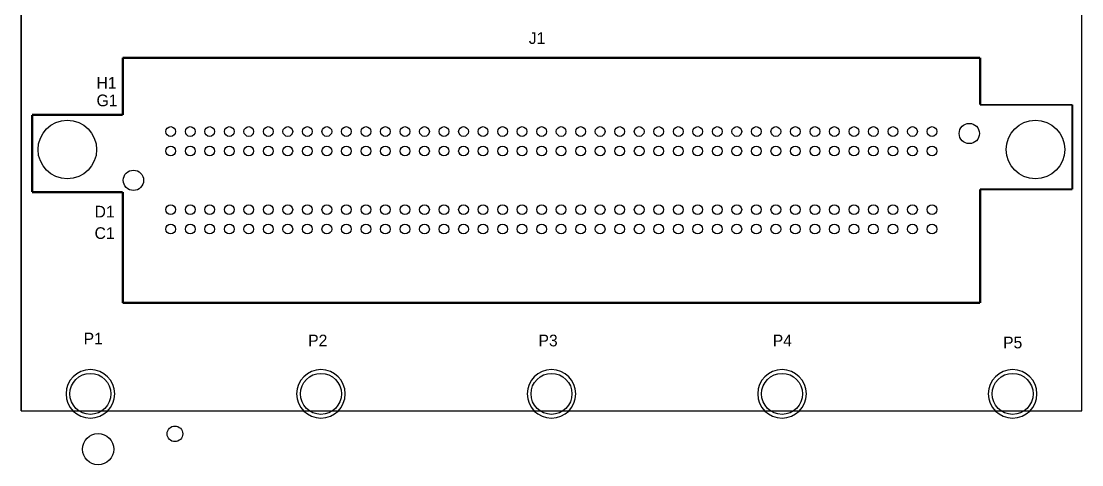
# Model space of a CAD drawing. Extents: x -0.1 to 69.1, y -3.5 to 82.6.
# Drawn here: x 0 to 69, y -3.5 to 25.4 of the extents above; entities that cross this region are included whole.
import ezdxf

# ---------------------------------------------------------------- set-up
doc = ezdxf.new("R2010")
doc.units = 0
for name, color, linetype in [('BOARD_GEOMETRY_OUTLINE', 3, 'CONTINUOUS'), ('PACKAGE_GEOMETRY_SILKSCREE', 4, 'CONTINUOUS'), ('PIN_TOP', 5, 'CONTINUOUS'), ('REF_DES_SILKSCREEN_TOP', 6, 'CONTINUOUS')]:
    doc.layers.add(name, color=color, linetype=linetype)

msp = doc.modelspace()

# ---------------------------------------------------------------- linework, layer by layer
at = {"layer": 'BOARD_GEOMETRY_OUTLINE'}
msp.add_lwpolyline([(2.29997, 55.499762), (0, 55.499762), (0, 6.09981), (0, 0), (68.999862, 0.001016), (68.999862, 6.09981), (68.999862, 60.299854), (67.399916, 60.299854, -0.414241), (66.399918, 61.299852), (66.399918, 71.09968), (65.299844, 71.09968, -0.414195), (64.299846, 72.099678), (64.299846, 82.599784), (3.299968, 82.599784), (3.299968, 56.49976, -0.414195)], format="xyb", close=True, dxfattribs=at)
for points in [[(68.999862, 6.09981), (68.999862, 60.299854)], [(68.999862, 6.09981), (68.999862, 60.299854)], [(0, 6.09981), (0, 55.499762)], [(0, 6.09981), (0, 55.499762)], [(0, 0), (0, 6.09981)], [(0, 0), (0, 6.09981)], [(68.999862, 0.001016), (68.999862, 6.09981)], [(68.999862, 0.001016), (68.999862, 6.09981)], [(0, 0), (68.999862, 0.001016)]]:
    msp.add_lwpolyline(points, dxfattribs=at)
at = {"layer": 'PACKAGE_GEOMETRY_SILKSCREE'}
for points, const_width in [([(6.60146, 22.975316), (62.37986, 22.975316)], 0.1524), ([(6.60146, 19.261582), (6.60146, 22.975316)], 0.1524), ([(62.37986, 22.975316), (62.37986, 19.915124)], 0.1524), ([(0.71247, 19.261582), (6.60146, 19.261582)], 0.1524), ([(0.71247, 14.237716), (0.71247, 19.261582)], 0.1524), ([(62.37986, 19.915124), (68.379848, 19.915124)], 0.125222), ([(68.379848, 19.915124), (68.379848, 14.415262)], 0.125222), ([(62.37986, 14.415262), (62.37986, 7.024116)], 0.1524), ([(6.60146, 14.237716), (0.71247, 14.237716)], 0.1524), ([(6.60146, 7.024116), (6.60146, 14.237716)], 0.1524), ([(68.379848, 14.415262), (62.37986, 14.415262)], 0.125222), ([(62.37986, 7.024116), (6.60146, 7.024116)], 0.1524)]:
    msp.add_lwpolyline(points, dxfattribs=dict(at, const_width=const_width))
for points in [[(6.081014, 1.101344, 1), (2.918714, 1.101344, 1), (6.081014, 1.101344)], [(21.080984, 1.101344, 1), (17.918684, 1.101344, 1), (21.080984, 1.101344)], [(36.080954, 1.101344, 1), (32.918654, 1.101344, 1), (36.080954, 1.101344)], [(51.080924, 1.101344, 1), (47.918624, 1.101344, 1), (51.080924, 1.101344)], [(66.080894, 1.101344, 1), (62.918594, 1.101344, 1), (66.080894, 1.101344)]]:
    msp.add_lwpolyline(points, format="xyb", dxfattribs=at)
at = {"layer": 'PIN_TOP'}
for centre, radius in [((2.999994, 16.999712), 1.905), ((61.68136, 18.047716), 0.6604), ((65.981326, 16.999712), 1.905), ((9.72566, 18.174716), 0.3175), ((10.99566, 18.174716), 0.3175), ((12.26566, 18.174716), 0.3175), ((13.53566, 18.174716), 0.3175), ((14.80566, 18.174716), 0.3175), ((16.07566, 18.174716), 0.3175), ((17.34566, 18.174716), 0.3175), ((18.61566, 18.174716), 0.3175), ((19.88566, 18.174716), 0.3175), ((21.15566, 18.174716), 0.3175), ((22.42566, 18.174716), 0.3175), ((23.69566, 18.174716), 0.3175), ((24.96566, 18.174716), 0.3175), ((26.23566, 18.174716), 0.3175), ((27.50566, 18.174716), 0.3175), ((28.77566, 18.174716), 0.3175), ((30.04566, 18.174716), 0.3175), ((31.31566, 18.174716), 0.3175), ((32.58566, 18.174716), 0.3175), ((33.85566, 18.174716), 0.3175), ((35.12566, 18.174716), 0.3175), ((36.39566, 18.174716), 0.3175), ((37.66566, 18.174716), 0.3175), ((38.93566, 18.174716), 0.3175), ((40.20566, 18.174716), 0.3175), ((41.47566, 18.174716), 0.3175), ((42.74566, 18.174716), 0.3175), ((44.01566, 18.174716), 0.3175), ((45.28566, 18.174716), 0.3175), ((46.55566, 18.174716), 0.3175), ((47.82566, 18.174716), 0.3175), ((49.09566, 18.174716), 0.3175), ((50.36566, 18.174716), 0.3175), ((51.63566, 18.174716), 0.3175), ((52.90566, 18.174716), 0.3175), ((54.17566, 18.174716), 0.3175), ((55.44566, 18.174716), 0.3175), ((56.71566, 18.174716), 0.3175), ((57.98566, 18.174716), 0.3175), ((59.25566, 18.174716), 0.3175), ((9.72566, 16.904716), 0.3175), ((10.99566, 16.904716), 0.3175), ((12.26566, 16.904716), 0.3175), ((13.53566, 16.904716), 0.3175), ((14.80566, 16.904716), 0.3175), ((16.07566, 16.904716), 0.3175), ((17.34566, 16.904716), 0.3175), ((18.61566, 16.904716), 0.3175), ((19.88566, 16.904716), 0.3175), ((21.15566, 16.904716), 0.3175), ((22.42566, 16.904716), 0.3175), ((23.69566, 16.904716), 0.3175), ((24.96566, 16.904716), 0.3175), ((26.23566, 16.904716), 0.3175), ((27.50566, 16.904716), 0.3175), ((28.77566, 16.904716), 0.3175), ((30.04566, 16.904716), 0.3175), ((31.31566, 16.904716), 0.3175), ((32.58566, 16.904716), 0.3175), ((33.85566, 16.904716), 0.3175), ((35.12566, 16.904716), 0.3175), ((36.39566, 16.904716), 0.3175), ((37.66566, 16.904716), 0.3175), ((38.93566, 16.904716), 0.3175), ((40.20566, 16.904716), 0.3175), ((41.47566, 16.904716), 0.3175), ((42.74566, 16.904716), 0.3175), ((44.01566, 16.904716), 0.3175), ((45.28566, 16.904716), 0.3175), ((46.55566, 16.904716), 0.3175), ((47.82566, 16.904716), 0.3175), ((49.09566, 16.904716), 0.3175), ((50.36566, 16.904716), 0.3175), ((51.63566, 16.904716), 0.3175), ((52.90566, 16.904716), 0.3175), ((54.17566, 16.904716), 0.3175), ((55.44566, 16.904716), 0.3175), ((56.71566, 16.904716), 0.3175), ((57.98566, 16.904716), 0.3175), ((59.25566, 16.904716), 0.3175), ((7.29996, 14.999716), 0.6604), ((9.72566, 13.094716), 0.3175), ((10.99566, 13.094716), 0.3175), ((12.26566, 13.094716), 0.3175), ((13.53566, 13.094716), 0.3175), ((14.80566, 13.094716), 0.3175), ((16.07566, 13.094716), 0.3175), ((17.34566, 13.094716), 0.3175), ((18.61566, 13.094716), 0.3175), ((19.88566, 13.094716), 0.3175), ((21.15566, 13.094716), 0.3175), ((22.42566, 13.094716), 0.3175), ((23.69566, 13.094716), 0.3175), ((24.96566, 13.094716), 0.3175), ((26.23566, 13.094716), 0.3175), ((27.50566, 13.094716), 0.3175), ((28.77566, 13.094716), 0.3175), ((30.04566, 13.094716), 0.3175), ((31.31566, 13.094716), 0.3175), ((32.58566, 13.094716), 0.3175), ((33.85566, 13.094716), 0.3175), ((35.12566, 13.094716), 0.3175), ((36.39566, 13.094716), 0.3175), ((37.66566, 13.094716), 0.3175), ((38.93566, 13.094716), 0.3175), ((40.20566, 13.094716), 0.3175), ((41.47566, 13.094716), 0.3175), ((42.74566, 13.094716), 0.3175), ((44.01566, 13.094716), 0.3175), ((45.28566, 13.094716), 0.3175), ((46.55566, 13.094716), 0.3175), ((47.82566, 13.094716), 0.3175), ((49.09566, 13.094716), 0.3175), ((50.36566, 13.094716), 0.3175), ((51.63566, 13.094716), 0.3175), ((52.90566, 13.094716), 0.3175), ((54.17566, 13.094716), 0.3175), ((55.44566, 13.094716), 0.3175), ((56.71566, 13.094716), 0.3175), ((57.98566, 13.094716), 0.3175), ((59.25566, 13.094716), 0.3175), ((9.72566, 11.824716), 0.3175), ((10.99566, 11.824716), 0.3175), ((12.26566, 11.824716), 0.3175), ((13.53566, 11.824716), 0.3175), ((14.80566, 11.824716), 0.3175), ((16.07566, 11.824716), 0.3175), ((17.34566, 11.824716), 0.3175), ((18.61566, 11.824716), 0.3175), ((19.88566, 11.824716), 0.3175), ((21.15566, 11.824716), 0.3175), ((22.42566, 11.824716), 0.3175), ((23.69566, 11.824716), 0.3175), ((24.96566, 11.824716), 0.3175), ((26.23566, 11.824716), 0.3175), ((27.50566, 11.824716), 0.3175), ((28.77566, 11.824716), 0.3175), ((30.04566, 11.824716), 0.3175), ((31.31566, 11.824716), 0.3175), ((32.58566, 11.824716), 0.3175), ((33.85566, 11.824716), 0.3175), ((35.12566, 11.824716), 0.3175), ((36.39566, 11.824716), 0.3175), ((37.66566, 11.824716), 0.3175), ((38.93566, 11.824716), 0.3175), ((40.20566, 11.824716), 0.3175), ((41.47566, 11.824716), 0.3175), ((42.74566, 11.824716), 0.3175), ((44.01566, 11.824716), 0.3175), ((45.28566, 11.824716), 0.3175), ((46.55566, 11.824716), 0.3175), ((47.82566, 11.824716), 0.3175), ((49.09566, 11.824716), 0.3175), ((50.36566, 11.824716), 0.3175), ((51.63566, 11.824716), 0.3175), ((52.90566, 11.824716), 0.3175), ((54.17566, 11.824716), 0.3175), ((55.44566, 11.824716), 0.3175), ((56.71566, 11.824716), 0.3175), ((57.98566, 11.824716), 0.3175), ((59.25566, 11.824716), 0.3175), ((4.499864, 1.101344), 1.3335), ((19.499834, 1.101344), 1.3335), ((34.499804, 1.101344), 1.3335), ((49.499774, 1.101344), 1.3335), ((64.499744, 1.101344), 1.3335), ((9.99998, -1.500124), 0.508), ((4.99999, -2.500122), 1.016)]:
    msp.add_circle(centre, radius, dxfattribs=at)

# ---------------------------------------------------------------- texts
at = {"layer": 'PACKAGE_GEOMETRY_SILKSCREE', "width": 1.000333}
for s, p in [('H1', (4.900676, 20.962112)), ('G1', (4.900676, 19.819112)), ('D1', (4.773676, 12.580112)), ('C1', (4.773676, 11.183112))]:
    msp.add_text(s, height=0.762, dxfattribs=at).set_placement(p)
at = {"layer": 'REF_DES_SILKSCREEN_TOP', "width": 1.000333}
for s, p in [('J1', (33.02, 23.876)), ('P1', (4.064, 4.318)), ('P2', (18.669, 4.191)), ('P3', (33.655, 4.191)), ('P4', (48.895, 4.191)), ('P5', (63.881, 4.064))]:
    msp.add_text(s, height=0.762, dxfattribs=at).set_placement(p)

doc.saveas('drawing.dxf')
